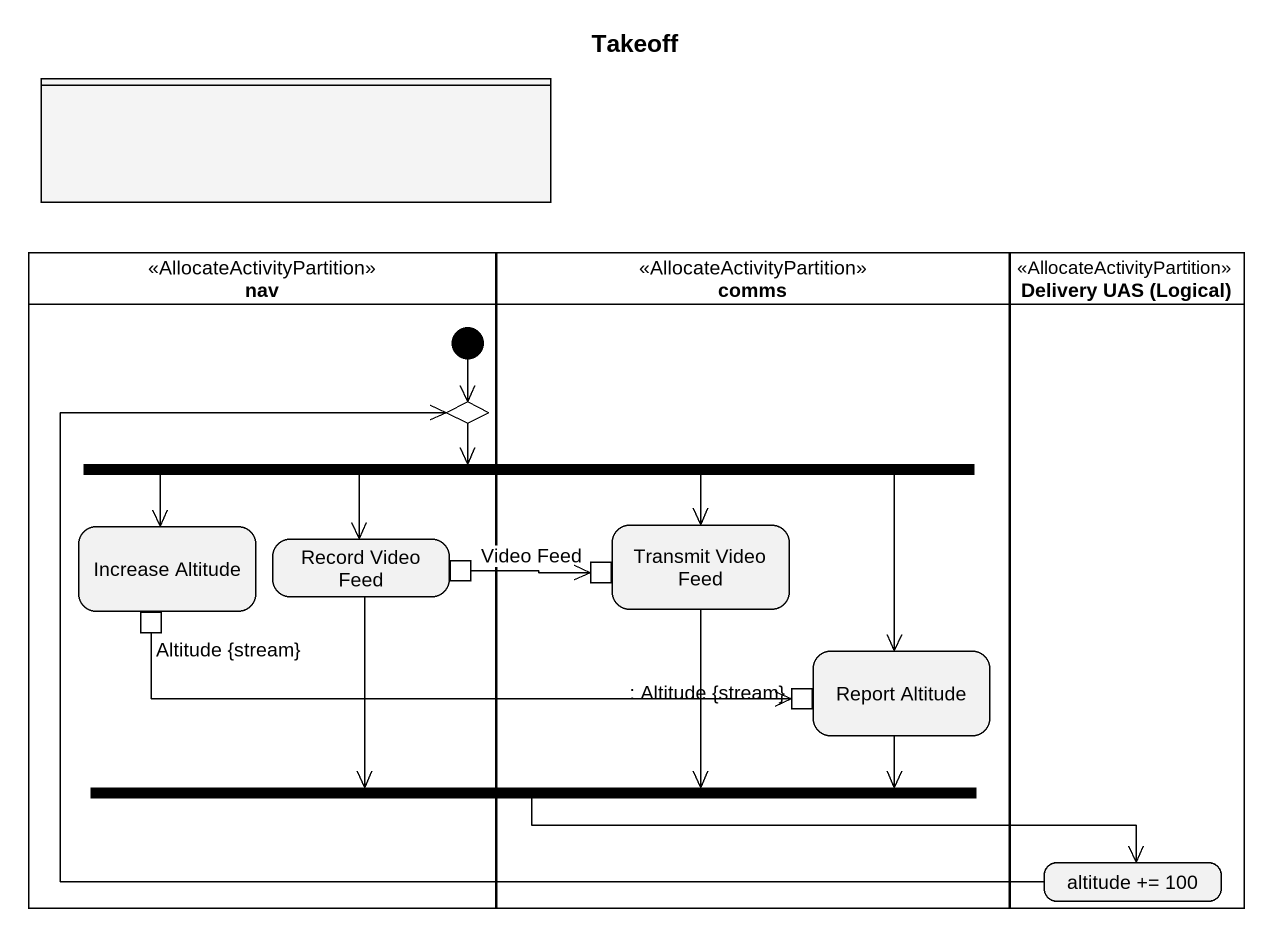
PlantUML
@startuml
title Takeoff
hide empty description
state " " as lane1 <<partition>> #F4F4F4
state nav <<AllocateActivityPartition>> {
  state choice1 <<choice>>
  state "Increase Altitude" as Increase_Altitude {
    state "Altitude {stream}" as Altitude_stream <<outputPin>>
  }
  state "Record Video Feed" as Record_Video_Feed {
    state pin1 <<outputPin>>
  }
  [*] --> choice1
}
state comms <<AllocateActivityPartition>> {
  state "Transmit Video Feed" as Transmit_Video_Feed {
    state pin2 <<inputPin>>
  }
  state "Report Altitude" as Report_Altitude {
    state ": Altitude {stream}" as Altitude_stream_2 <<inputPin>>
  }
}
state "Delivery UAS (Logical)" as Delivery_UAS_Logical <<AllocateActivityPartition>> {
  state "altitude += 100" as altitude_100
}
state fork1 <<fork>>
state fork2 <<join>>
choice1 --> fork1
fork1 -left-> Increase_Altitude
fork1 -left-> Record_Video_Feed
fork1 -right-> Transmit_Video_Feed
fork1 --> Report_Altitude
Record_Video_Feed --> fork2
pin1 -right-> pin2 : Video Feed
Transmit_Video_Feed --> fork2
Altitude_stream -right-> Altitude_stream_2
Report_Altitude -left-> fork2
fork2 -right-> altitude_100
altitude_100 -up-> choice1
@enduml
